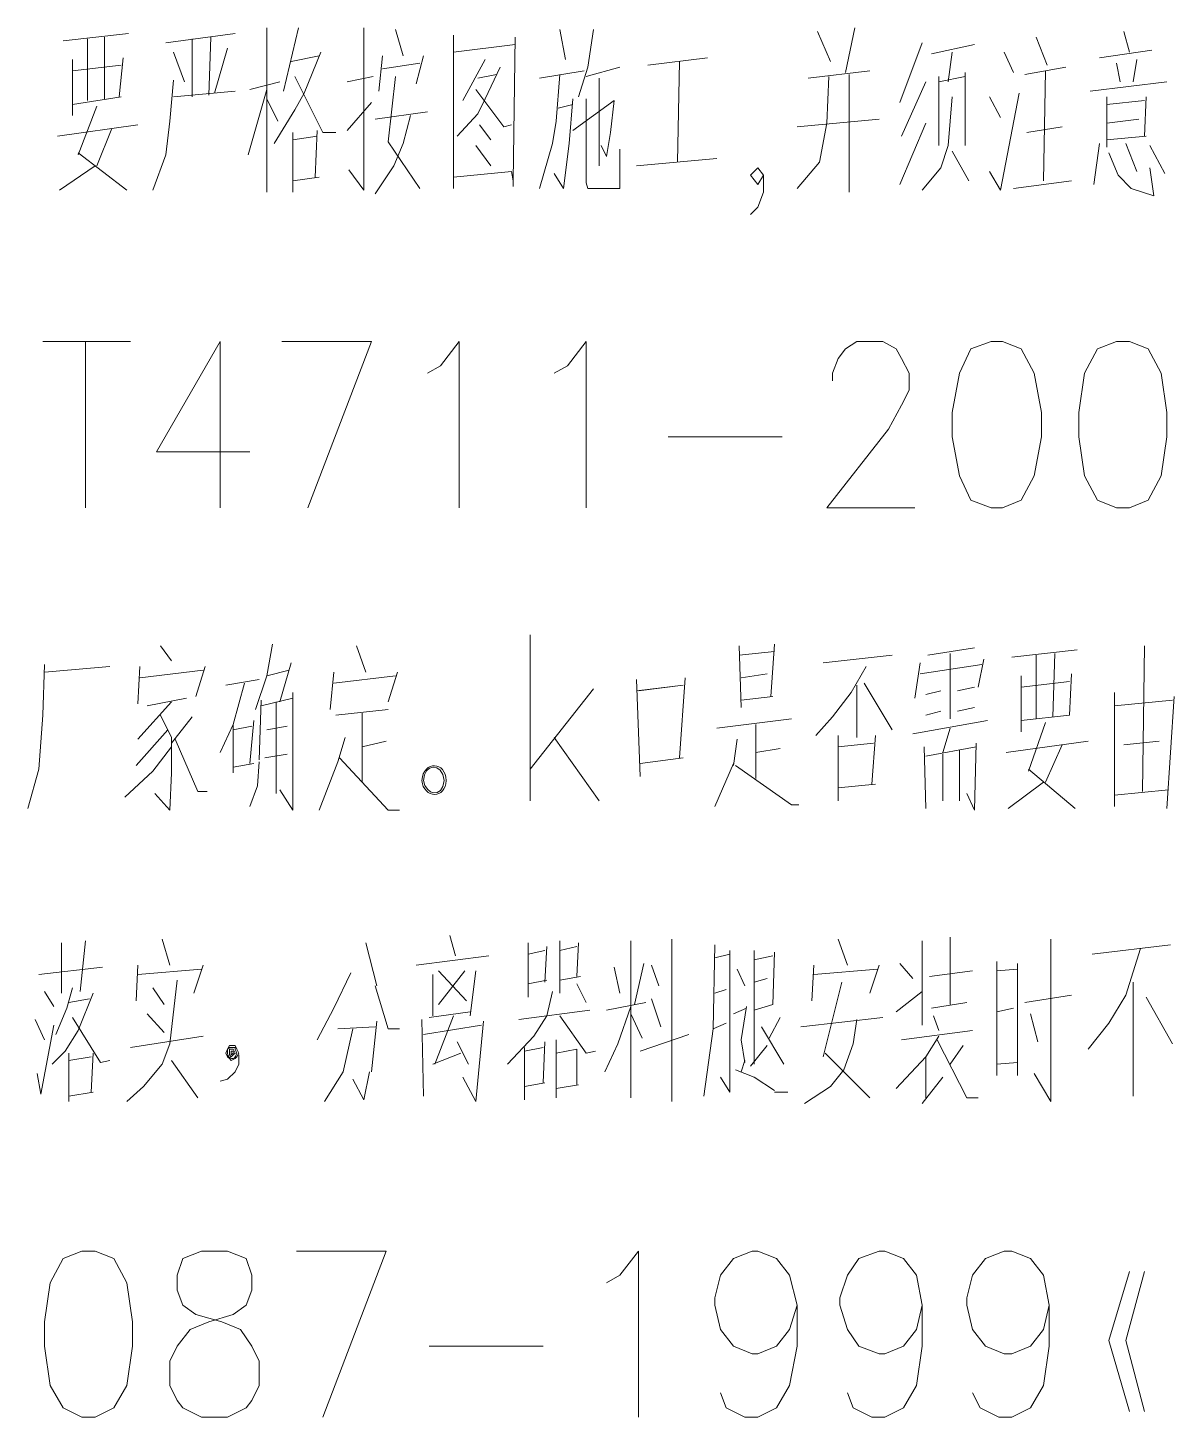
# Model space of a CAD drawing. Header units: millimetres. Extents: x 0 to 1648, y 27 to 2331.
# Drawn here: x 1000.6 to 1111.1, y 1693.9 to 1827.8 of the extents above; entities that cross this region are included whole.
import ezdxf

# ---------------------------------------------------------------- set-up
doc = ezdxf.new("R2010")
doc.units = ezdxf.units.MM
doc.layers.add('1', color=7, linetype='Continuous')

msp = doc.modelspace()

# ---------------------------------------------------------------- linework, layer by layer
at = {"layer": '1', "color": 0, "lineweight": 5}
for points in [[(1004.04, 1826.511732), (1010.34, 1827.231732)], [(1006.38, 1820.751732), (1006.38, 1826.691732)], [(1008, 1826.871732), (1008, 1820.931732)], [(1020.6, 1827.231732), (1013.94, 1826.331732)], [(1016.46, 1821.111732), (1016.46, 1826.691732)], [(1018.08, 1821.291732), (1018.26, 1826.871732)], [(1023.66, 1827.771732), (1023.66, 1812.111732)], [(1023.66, 1827.231732), (1023.66, 1811.931732)], [(1026.72, 1827.771732), (1025.28, 1821.651732)], [(1033.02, 1827.771732), (1033.02, 1812.111732), (1031.58, 1814.091732)], [(1036.08, 1827.591732), (1036.8, 1825.071732)], [(1041.66, 1827.051732), (1041.66, 1812.291732)], [(1041.66, 1826.871732), (1041.66, 1812.831732)], [(1047.6, 1826.871732), (1047.42, 1813.011732), (1047.42, 1812.471732)], [(1051.92, 1827.591732), (1052.46, 1824.711732)], [(1055.16, 1827.591732), (1054.62, 1823.991732), (1053.72, 1821.111732)], [(1076.76, 1827.411732), (1078.02, 1824.531732)], [(1080.36, 1827.771732), (1079.46, 1823.451732)], [(1097.82, 1826.871732), (1098.9, 1824.171732)], [(1106.28, 1827.411732), (1106.82, 1825.431732)], [(1014.66, 1825.431732), (1015.74, 1822.551732)], [(1019.88, 1825.791732), (1018.62, 1821.471732)], [(1028.88, 1825.431732), (1027.26, 1821.471732), (1026.36, 1819.851732), (1024.38, 1816.611732)], [(1047.6, 1826.151732), (1041.66, 1825.431732)], [(1086.84, 1826.331732), (1084.68, 1820.571732)], [(1087.74, 1825.251732), (1091.88, 1826.151732)], [(1089.72, 1825.431732), (1089.36, 1822.551732)], [(1094.76, 1825.431732), (1095.66, 1823.451732)], [(1103.94, 1824.891732), (1108.98, 1825.611732)], [(1004.94, 1824.711732), (1004.94, 1819.311732)], [(1004.94, 1823.631732), (1009.62, 1824.171732)], [(1009.8, 1824.891732), (1009.44, 1821.111732)], [(1026, 1824.531732), (1028.7, 1825.071732)], [(1034.82, 1825.071732), (1034.46, 1821.651732)], [(1034.82, 1823.811732), (1038.42, 1824.351732)], [(1038.78, 1825.071732), (1038.06, 1822.371732)], [(1044.72, 1824.711732), (1042.56, 1820.751732)], [(1044, 1819.491732), (1044.72, 1820.931732), (1046.16, 1823.991732)], [(1054.44, 1823.091732), (1057.68, 1823.991732)], [(1060.38, 1824.171732), (1066.14, 1824.891732)], [(1063.44, 1824.531732), (1063.26, 1814.811732)], [(1096.74, 1823.271732), (1100.7, 1823.991732)], [(1105.92, 1822.551732), (1105.56, 1824.351732)], [(1107.54, 1824.711732), (1107.18, 1822.551732)], [(1012.68, 1812.111732), (1013.94, 1815.531732), (1014.3, 1818.771732), (1014.66, 1822.731732)], [(1026.36, 1823.091732), (1029.06, 1817.691732)], [(1031.4, 1822.551732), (1033.92, 1823.091732)], [(1036.08, 1823.091732), (1035.36, 1816.791732), (1038.42, 1812.291732)], [(1044, 1822.911732), (1045.8, 1823.271732)], [(1049.94, 1822.911732), (1054.26, 1823.631732)], [(1051.92, 1823.271732), (1051.56, 1818.771732), (1051.2, 1816.611732), (1049.94, 1812.291732)], [(1055.7, 1822.911732), (1055.7, 1814.451732)], [(1077.84, 1823.091732), (1077.66, 1818.591732), (1076.94, 1814.811732), (1074.78, 1812.291732)], [(1075.86, 1822.911732), (1081.8, 1823.631732)], [(1079.82, 1823.271732), (1079.82, 1811.931732)], [(1088.46, 1823.091732), (1088.46, 1816.431732)], [(1088.46, 1822.551732), (1090.98, 1823.091732)], [(1090.98, 1823.451732), (1090.98, 1816.431732)], [(1098.72, 1823.631732), (1098.54, 1813.011732)], [(1014.66, 1821.111732), (1020.6, 1821.651732)], [(1023.66, 1821.831732), (1021.86, 1815.531732)], [(1022.04, 1821.831732), (1024.92, 1822.551732)], [(1043.82, 1821.831732), (1046.52, 1818.231732), (1047.24, 1818.411732)], [(1087.2, 1822.551732), (1084.86, 1817.331732)], [(1093.32, 1813.911732), (1094.4, 1812.111732), (1096.2, 1821.471732)], [(1103.04, 1821.651732), (1110.42, 1822.551732)], [(1009.62, 1821.111732), (1004.94, 1820.391732)], [(1007.28, 1820.211732), (1005.48, 1815.531732)], [(1023.66, 1820.931732), (1024.74, 1818.771732)], [(1031.4, 1817.871732), (1033.74, 1820.571732)], [(1053.18, 1820.931732), (1052.82, 1816.611732), (1052.28, 1812.291732), (1051.38, 1813.731732)], [(1051.74, 1820.031732), (1053.18, 1820.391732)], [(1053.18, 1817.871732), (1057.14, 1820.751732)], [(1054.44, 1820.931732), (1054.44, 1812.831732), (1054.62, 1812.291732), (1057.68, 1812.291732), (1057.68, 1816.071732)], [(1057.14, 1820.751732), (1056.78, 1817.691732), (1056.42, 1815.351732), (1055.88, 1816.431732)], [(1089.72, 1821.111732), (1089.36, 1816.431732), (1088.64, 1814.271732), (1086.84, 1812.111732)], [(1093.32, 1821.111732), (1094.4, 1819.131732)], [(1104.66, 1821.111732), (1104.66, 1816.251732)], [(1104.66, 1820.391732), (1108.26, 1820.751732)], [(1108.44, 1821.111732), (1108.26, 1817.331732)], [(1034.1, 1818.951732), (1039.14, 1819.671732)], [(1037.52, 1819.311732), (1036.8, 1816.611732), (1035.9, 1814.451732), (1034.1, 1811.751732)], [(1042.02, 1817.331732), (1044, 1819.491732)], [(1074.78, 1818.231732), (1082.7, 1818.951732)], [(1104.66, 1818.591732), (1107.72, 1818.951732)], [(1003.5, 1817.331732), (1011.24, 1818.411732)], [(1008.72, 1818.051732), (1007.28, 1814.451732)], [(1026.18, 1817.691732), (1026.18, 1811.931732)], [(1026.18, 1816.971732), (1028.52, 1817.331732)], [(1028.52, 1817.871732), (1028.34, 1813.371732)], [(1029.06, 1817.691732), (1030.32, 1817.691732)], [(1044.18, 1818.411732), (1045.26, 1816.971732)], [(1087.2, 1818.591732), (1084.68, 1812.651732)], [(1096.92, 1817.691732), (1100.34, 1818.231732)], [(1108.44, 1817.331732), (1104.66, 1816.971732)], [(1043.82, 1816.431732), (1045.26, 1814.451732)], [(1103.94, 1816.611732), (1103.4, 1812.651732)], [(1106.46, 1816.611732), (1107.54, 1813.911732)], [(1108.8, 1816.431732), (1110.24, 1813.731732)], [(1005.48, 1815.711732), (1010.16, 1812.111732)], [(1059.3, 1814.451732), (1067.04, 1815.171732)], [(1089.72, 1815.891732), (1091.34, 1813.011732)], [(1104.84, 1815.711732), (1105.74, 1813.551732), (1107, 1812.291732), (1109.16, 1811.571732), (1108.8, 1814.271732)], [(1007.1, 1814.451732), (1003.68, 1812.111732)], [(1026.18, 1813.011732), (1028.7, 1813.371732)], [(1041.66, 1813.371732), (1047.24, 1813.911732)], [(1047.42, 1813.011732), (1047.24, 1813.911732)], [(1071.54, 1813.551732), (1071, 1812.651732), (1070.28, 1813.551732), (1071, 1814.271732), (1071.54, 1813.551732), (1071.54, 1811.931732), (1071, 1810.491732), (1070.28, 1809.771732)], [(1101.24, 1813.011732), (1095.66, 1812.291732)], [(1002.06, 1797.531732), (1010.52, 1797.531732)], [(1006.2, 1797.531732), (1006.2, 1781.511732)], [(1019.16, 1797.531732), (1013.04, 1786.911732), (1022.04, 1786.911732)], [(1019.16, 1797.531732), (1019.16, 1781.511732)], [(1027.62, 1781.511732), (1033.74, 1797.531732), (1025.1, 1797.531732)], [(1039.14, 1794.471732), (1040.4, 1795.191732), (1042.2, 1797.531732), (1042.2, 1781.511732)], [(1051.38, 1794.471732), (1052.64, 1795.191732), (1054.44, 1797.531732), (1054.44, 1781.511732)], [(1078.2, 1793.751732), (1078.2, 1794.471732), (1078.74, 1795.911732), (1079.46, 1796.811732), (1080.54, 1797.531732), (1083.06, 1797.531732), (1084.32, 1796.811732), (1084.86, 1795.911732), (1085.58, 1794.471732), (1085.58, 1792.851732), (1084.86, 1791.411732), (1083.6, 1789.071732), (1077.66, 1781.511732), (1086.12, 1781.511732)], [(1093.5, 1797.531732), (1091.52, 1796.811732), (1090.44, 1794.471732), (1089.72, 1790.691732), (1089.72, 1788.351732), (1090.44, 1784.571732), (1091.52, 1782.231732), (1093.5, 1781.511732), (1094.58, 1781.511732), (1096.38, 1782.231732), (1097.64, 1784.571732), (1098.36, 1788.351732), (1098.36, 1790.691732), (1097.64, 1794.471732), (1096.38, 1796.811732), (1094.58, 1797.531732), (1093.5, 1797.531732)], [(1105.56, 1797.531732), (1103.76, 1796.811732), (1102.5, 1794.471732), (1101.96, 1790.691732), (1101.96, 1788.351732), (1102.5, 1784.571732), (1103.76, 1782.231732), (1105.56, 1781.511732), (1106.82, 1781.511732), (1108.62, 1782.231732), (1109.88, 1784.571732), (1110.42, 1788.351732), (1110.42, 1790.691732), (1109.88, 1794.471732), (1108.62, 1796.811732), (1106.82, 1797.531732), (1105.56, 1797.531732)], [(1062.36, 1788.351732), (1073.34, 1788.351732)], [(1049.04, 1769.271732), (1049.04, 1753.251732)], [(1013.4, 1768.191732), (1014.48, 1766.751732)], [(1024.2, 1768.371732), (1023.66, 1765.311732), (1022.58, 1762.071732)], [(1032.3, 1768.191732), (1033.2, 1765.671732)], [(1069.38, 1762.251732), (1069.2, 1768.191732)], [(1072.62, 1768.371732), (1072.26, 1763.331732)], [(1087.38, 1767.291732), (1091.88, 1768.011732)], [(1095.48, 1767.111732), (1101.78, 1767.831732)], [(1108.26, 1768.191732), (1108.08, 1754.151732)], [(1026, 1766.571732), (1024.92, 1762.791732)], [(1069.2, 1767.291732), (1072.62, 1767.651732)], [(1077.3, 1766.571732), (1083.96, 1767.291732)], [(1086.66, 1766.571732), (1086.12, 1763.151732)], [(1089.54, 1767.471732), (1089.54, 1761.171732)], [(1092.78, 1766.931732), (1092.24, 1764.231732)], [(1097.82, 1761.171732), (1097.82, 1767.291732)], [(1099.62, 1767.471732), (1099.44, 1761.351732)], [(1002.24, 1766.391732), (1002.06, 1761.531732), (1001.7, 1756.311732), (1000.62, 1752.531732)], [(1002.24, 1765.671732), (1008.54, 1766.211732)], [(1011.42, 1766.211732), (1011.24, 1762.611732)], [(1011.42, 1765.131732), (1017.54, 1765.851732)], [(1017.72, 1766.211732), (1016.82, 1763.331732)], [(1023.66, 1765.311732), (1025.82, 1765.851732)], [(1030.14, 1765.671732), (1029.78, 1762.071732)], [(1030.14, 1764.591732), (1036.08, 1765.311732)], [(1036.26, 1765.671732), (1035.36, 1762.791732)], [(1063.44, 1757.391732), (1063.98, 1765.131732)], [(1069.38, 1765.131732), (1071.9, 1765.491732)], [(1081.44, 1766.211732), (1080, 1763.691732), (1078.2, 1761.351732), (1076.58, 1759.551732)], [(1086.66, 1765.491732), (1092.6, 1766.391732)], [(1096.38, 1765.311732), (1096.38, 1759.911732)], [(1101.24, 1765.491732), (1101.06, 1761.531732)], [(1022.94, 1764.951732), (1019.7, 1764.411732)], [(1021.5, 1764.591732), (1020.42, 1760.631732)], [(1055.16, 1764.051732), (1049.04, 1756.311732)], [(1059.3, 1764.951732), (1059.66, 1755.591732)], [(1059.3, 1763.871732), (1063.8, 1764.411732)], [(1059.48, 1763.871732), (1063.8, 1764.411732)], [(1080.54, 1764.411732), (1080.54, 1759.371732)], [(1081.26, 1764.591732), (1083.96, 1760.091732)], [(1087.2, 1763.511732), (1088.64, 1763.871732)], [(1090.26, 1763.871732), (1091.88, 1764.231732)], [(1096.38, 1764.231732), (1101.06, 1764.771732)], [(1014.48, 1762.791732), (1011.24, 1759.191732)], [(1012.14, 1762.431732), (1015.92, 1763.151732)], [(1023.12, 1762.971732), (1022.94, 1757.211732)], [(1023.12, 1762.431732), (1026.18, 1763.151732)], [(1024.56, 1762.791732), (1024.56, 1753.971732)], [(1026.18, 1763.691732), (1026.18, 1752.351732), (1024.92, 1754.331732)], [(1072.44, 1763.331732), (1069.38, 1762.971732)], [(1105.38, 1763.691732), (1105.38, 1752.711732)], [(1105.38, 1762.431732), (1110.96, 1762.971732)], [(1111.14, 1763.331732), (1110.42, 1752.531732)], [(1013.4, 1761.531732), (1014.48, 1759.371732)], [(1014.48, 1758.831732), (1016.46, 1761.351732)], [(1030.32, 1761.531732), (1035.36, 1762.071732)], [(1032.84, 1761.711732), (1032.84, 1755.051732)], [(1067.04, 1760.271732), (1074.24, 1761.171732)], [(1087.2, 1761.531732), (1088.64, 1761.891732)], [(1090.26, 1761.891732), (1091.88, 1762.251732)], [(1101.06, 1761.531732), (1096.38, 1760.991732)], [(1014.12, 1760.091732), (1011.06, 1756.671732)], [(1020.42, 1760.631732), (1019.16, 1757.931732)], [(1020.42, 1760.631732), (1020.42, 1755.951732)], [(1020.42, 1760.091732), (1022.22, 1760.451732)], [(1022.4, 1760.991732), (1022.04, 1756.851732)], [(1025.64, 1760.451732), (1023.66, 1760.091732)], [(1070.82, 1760.631732), (1070.82, 1755.411732)], [(1085.94, 1759.731732), (1093.14, 1760.991732)], [(1089.54, 1760.271732), (1088.82, 1757.931732)], [(1098.72, 1760.811732), (1097.1, 1756.131732)], [(1014.48, 1758.471732), (1012.68, 1756.131732), (1009.98, 1753.611732)], [(1014.48, 1759.371732), (1014.48, 1755.951732), (1014.3, 1752.351732), (1012.86, 1753.971732)], [(1014.84, 1759.191732), (1017, 1754.151732), (1017.9, 1754.151732)], [(1031.22, 1759.371732), (1030.5, 1757.031732), (1028.7, 1752.351732)], [(1032.84, 1758.471732), (1035.18, 1759.011732)], [(1051.38, 1759.371732), (1055.7, 1753.251732)], [(1069.02, 1759.191732), (1068.66, 1756.671732)], [(1078.74, 1753.251732), (1078.74, 1759.551732)], [(1078.74, 1758.471732), (1082.16, 1758.831732)], [(1082.34, 1759.551732), (1081.98, 1754.871732)], [(1087.02, 1758.471732), (1087.2, 1752.531732)], [(1087.2, 1757.571732), (1092.06, 1758.471732)], [(1092.06, 1758.831732), (1091.88, 1752.351732), (1091.16, 1753.971732)], [(1094.94, 1757.931732), (1102.86, 1759.011732)], [(1100.34, 1758.651732), (1098.72, 1755.051732)], [(1106.28, 1758.651732), (1109.7, 1759.011732)], [(1022.94, 1757.031732), (1022.76, 1754.691732), (1022.04, 1752.711732)], [(1023.48, 1757.391732), (1025.64, 1757.751732)], [(1030.68, 1757.391732), (1035.36, 1752.351732), (1036.44, 1752.351732)], [(1059.66, 1756.851732), (1063.8, 1757.391732)], [(1070.82, 1757.931732), (1073.16, 1758.291732)], [(1088.82, 1757.751732), (1088.82, 1753.251732)], [(1090.44, 1758.111732), (1090.44, 1753.251732)], [(1022.4, 1756.851732), (1020.42, 1756.491732)], [(1066.86, 1752.711732), (1068.66, 1756.851732)], [(1068.84, 1756.671732), (1074.24, 1752.891732), (1074.96, 1752.891732)], [(1097.1, 1756.311732), (1101.6, 1752.531732)], [(1078.74, 1754.511732), (1082.34, 1754.871732)], [(1098.54, 1755.051732), (1095.12, 1752.531732)], [(1110.6, 1754.331732), (1105.38, 1753.791732)], [(1006.2, 1739.751732), (1005.66, 1734.891732)], [(1013.58, 1739.931732), (1014.3, 1737.411732)], [(1041.3, 1740.291732), (1041.84, 1738.311732)], [(1051.92, 1734.711732), (1051.92, 1739.751732)], [(1058.76, 1739.751732), (1058.76, 1724.631732)], [(1062.72, 1724.271732), (1062.72, 1739.931732)], [(1078.74, 1739.931732), (1079.64, 1737.411732)], [(1086.84, 1739.751732), (1086.84, 1731.651732)], [(1089.54, 1740.111732), (1089.54, 1733.631732)], [(1099.26, 1739.931732), (1099.26, 1724.271732), (1097.64, 1726.971732)], [(1003.86, 1739.571732), (1003.86, 1734.711732)], [(1033.2, 1739.571732), (1034.28, 1735.431732)], [(1038.06, 1737.411732), (1045.08, 1738.311732)], [(1048.86, 1739.571732), (1048.86, 1734.351732)], [(1048.86, 1738.491732), (1050.48, 1738.851732)], [(1050.66, 1739.211732), (1050.48, 1735.791732)], [(1051.92, 1738.851732), (1053.54, 1739.211732)], [(1053.72, 1739.571732), (1053.54, 1736.331732)], [(1066.86, 1739.391732), (1066.68, 1731.291732), (1065.78, 1724.811732)], [(1066.86, 1738.131732), (1068.3, 1738.491732)], [(1068.3, 1738.851732), (1068.3, 1725.171732)], [(1070.64, 1738.851732), (1070.64, 1727.871732)], [(1070.64, 1737.951732), (1072.44, 1738.311732)], [(1072.62, 1738.671732), (1072.44, 1733.631732)], [(1107.9, 1739.031732), (1106.46, 1734.531732), (1104.84, 1731.831732), (1102.86, 1729.311732)], [(1103.22, 1738.491732), (1110.78, 1739.391732)], [(1001.7, 1736.511732), (1007.82, 1737.231732)], [(1011.24, 1737.411732), (1011.06, 1733.991732)], [(1011.24, 1736.511732), (1017.36, 1737.051732)], [(1017.54, 1737.411732), (1016.64, 1734.711732)], [(1057.14, 1737.231732), (1057.68, 1734.711732)], [(1060.02, 1737.591732), (1059.12, 1733.631732)], [(1060.74, 1737.411732), (1061.46, 1735.431732)], [(1069.02, 1737.051732), (1069.74, 1735.431732)], [(1076.4, 1737.411732), (1076.22, 1733.991732)], [(1076.4, 1736.511732), (1082.52, 1737.051732)], [(1082.7, 1737.411732), (1081.8, 1734.711732)], [(1084.68, 1737.591732), (1085.94, 1736.151732)], [(1094.04, 1737.771732), (1094.04, 1726.791732)], [(1094.04, 1736.871732), (1096.02, 1737.051732)], [(1096.02, 1737.591732), (1096.02, 1726.791732)], [(1015.02, 1735.971732), (1014.3, 1729.851732), (1013.58, 1727.871732), (1011.78, 1725.711732), (1010.16, 1724.271732)], [(1031.76, 1736.691732), (1030.14, 1733.271732), (1028.52, 1730.211732)], [(1039.68, 1736.511732), (1039.68, 1732.551732)], [(1040.22, 1736.871732), (1042.92, 1733.991732)], [(1042.74, 1736.871732), (1040.22, 1733.631732)], [(1043.28, 1732.551732), (1043.82, 1736.871732)], [(1050.66, 1735.971732), (1048.86, 1735.611732)], [(1051.92, 1735.971732), (1053.9, 1736.331732)], [(1053.54, 1735.611732), (1054.44, 1733.811732)], [(1070.64, 1735.791732), (1071.9, 1736.151732)], [(1079.1, 1735.791732), (1077.3, 1728.591732)], [(1087.56, 1736.331732), (1091.7, 1736.871732)], [(1107.18, 1735.791732), (1107.18, 1724.811732)], [(1002.24, 1734.891732), (1003.14, 1733.451732)], [(1006.92, 1734.711732), (1005.48, 1731.111732), (1004.22, 1729.131732), (1002.96, 1727.871732)], [(1004.94, 1735.251732), (1004.4, 1733.271732), (1003.32, 1730.751732)], [(1012.68, 1735.251732), (1013.76, 1733.631732)], [(1034.1, 1735.431732), (1035.36, 1731.291732), (1036.44, 1731.291732)], [(1051.2, 1734.891732), (1050.66, 1732.551732), (1049.4, 1730.571732), (1046.88, 1727.871732)], [(1066.86, 1734.711732), (1067.94, 1735.071732)], [(1084.32, 1732.911732), (1086.84, 1734.891732)], [(1096.74, 1733.811732), (1101.24, 1734.531732)], [(1108.44, 1734.351732), (1110.96, 1729.851732)], [(1006.56, 1734.171732), (1004.58, 1733.811732)], [(1047.96, 1732.191732), (1054.8, 1733.091732)], [(1058.76, 1733.451732), (1057.5, 1729.851732), (1056.24, 1727.151732)], [(1056.42, 1733.091732), (1060.2, 1733.811732)], [(1060.74, 1734.171732), (1061.64, 1731.471732)], [(1068.66, 1732.731732), (1069.92, 1733.271732)], [(1069.92, 1733.451732), (1069.38, 1730.211732), (1069.74, 1728.051732)], [(1070.64, 1733.091732), (1072.44, 1733.631732)], [(1087.74, 1733.271732), (1091.16, 1733.811732)], [(1094.04, 1732.911732), (1095.66, 1733.271732)], [(1002.24, 1730.211732), (1001.34, 1732.191732)], [(1001.52, 1726.971732), (1001.88, 1724.991732), (1003.14, 1731.651732)], [(1004.94, 1732.371732), (1007.64, 1728.051732), (1008.54, 1728.231732)], [(1012.14, 1732.731732), (1013.76, 1730.931732)], [(1034.28, 1732.011732), (1033.74, 1727.151732)], [(1038.6, 1732.191732), (1038.78, 1724.811732)], [(1038.78, 1730.751732), (1044.36, 1731.651732)], [(1039.32, 1732.371732), (1043.28, 1732.911732)], [(1041.66, 1732.551732), (1039.86, 1727.871732)], [(1044.54, 1732.011732), (1043.82, 1724.271732), (1042.56, 1726.611732)], [(1051.92, 1732.551732), (1054.44, 1728.951732), (1055.34, 1729.131732)], [(1058.76, 1732.731732), (1059.84, 1730.391732)], [(1066.68, 1731.291732), (1067.94, 1731.831732)], [(1073.16, 1732.371732), (1072.08, 1730.391732)], [(1083.06, 1732.371732), (1075.14, 1731.471732)], [(1080.54, 1732.191732), (1080.18, 1729.851732), (1079.28, 1727.331732)], [(1087.92, 1732.551732), (1088.46, 1731.111732)], [(1097.28, 1732.731732), (1098, 1730.031732)], [(1010.52, 1729.491732), (1017.54, 1730.571732)], [(1031.94, 1731.291732), (1031.04, 1727.151732), (1029.24, 1724.271732)], [(1030.5, 1731.291732), (1034.1, 1731.471732)], [(1059.66, 1729.131732), (1064.34, 1730.751732)], [(1071.36, 1731.471732), (1073.52, 1727.871732)], [(1088.46, 1730.571732), (1087.2, 1728.591732), (1084.32, 1725.531732)], [(1084.86, 1730.211732), (1091.7, 1731.111732)], [(1004.58, 1724.271732), (1004.58, 1728.951732)], [(1006.74, 1725.171732), (1006.92, 1728.951732)], [(1019.7, 1728.951732), (1019.88, 1728.591732), (1020.06, 1728.411732), (1020.24, 1728.231732), (1020.6, 1728.411732), (1020.78, 1728.591732), (1020.96, 1728.951732), (1020.78, 1729.311732), (1020.6, 1729.671732), (1020.24, 1729.671732), (1020.06, 1729.671732), (1019.88, 1729.311732), (1019.7, 1728.951732)], [(1020.6, 1728.951732), (1020.42, 1729.311732), (1020.24, 1729.311732), (1020.06, 1729.311732), (1020.06, 1728.951732), (1020.06, 1728.771732), (1020.24, 1728.591732), (1020.42, 1728.771732), (1020.6, 1728.951732)], [(1020.42, 1728.951732), (1020.42, 1729.131732), (1020.24, 1729.131732), (1020.24, 1729.131732), (1020.24, 1728.951732), (1020.24, 1728.771732), (1020.42, 1728.951732), (1020.42, 1728.951732)], [(1039.68, 1727.871732), (1042.38, 1728.951732)], [(1042.02, 1730.031732), (1043.1, 1727.871732)], [(1048.5, 1729.131732), (1050.3, 1729.491732)], [(1048.5, 1729.491732), (1048.5, 1724.451732)], [(1050.48, 1730.031732), (1050.3, 1726.071732)], [(1051.56, 1724.631732), (1051.56, 1730.211732)], [(1053.54, 1725.891732), (1053.54, 1729.311732), (1051.56, 1728.951732)], [(1070.28, 1727.691732), (1071.9, 1729.671732)], [(1077.48, 1728.951732), (1081.8, 1724.631732)], [(1088.28, 1730.211732), (1091.16, 1724.631732), (1092.24, 1724.631732)], [(1090.8, 1729.671732), (1089.54, 1727.871732)], [(1004.58, 1728.231732), (1006.74, 1728.591732)], [(1014.48, 1728.231732), (1017, 1724.631732)], [(1020.96, 1728.771732), (1020.96, 1727.871732), (1020.6, 1727.151732), (1019.88, 1726.431732), (1019.16, 1726.251732)], [(1069.38, 1727.151732), (1069.74, 1728.231732)], [(1087.2, 1728.591732), (1087.2, 1724.631732)], [(1094.04, 1727.871732), (1096.02, 1728.051732)], [(1033.56, 1727.151732), (1033.02, 1724.451732), (1031.94, 1726.431732)], [(1068.3, 1725.171732), (1067.4, 1726.611732)], [(1068.84, 1727.331732), (1070.64, 1726.611732), (1072.62, 1725.351732)], [(1079.28, 1727.331732), (1078.02, 1725.711732), (1075.5, 1724.091732)], [(1086.84, 1724.091732), (1088.82, 1726.611732)], [(1004.58, 1724.811732), (1006.92, 1725.171732)], [(1048.5, 1725.711732), (1050.48, 1726.071732)], [(1051.56, 1725.531732), (1053.72, 1725.891732)], [(1072.62, 1725.171732), (1073.88, 1725.171732)], [(1005.84, 1709.871732), (1004.04, 1709.151732), (1002.78, 1706.811732), (1002.24, 1703.031732), (1002.24, 1700.691732), (1002.78, 1696.911732), (1004.04, 1694.751732), (1005.84, 1693.851732), (1007.1, 1693.851732), (1008.9, 1694.751732), (1010.16, 1696.911732), (1010.7, 1700.691732), (1010.7, 1703.031732), (1010.16, 1706.811732), (1008.9, 1709.151732), (1007.1, 1709.871732), (1005.84, 1709.871732)], [(1017.36, 1709.871732), (1015.56, 1709.151732), (1015.02, 1707.531732), (1015.02, 1706.091732), (1015.56, 1704.651732), (1016.82, 1703.751732), (1019.34, 1703.031732), (1021.14, 1702.311732), (1022.22, 1700.691732), (1022.94, 1699.251732), (1022.94, 1696.911732), (1022.22, 1695.471732), (1021.68, 1694.751732), (1019.88, 1693.851732), (1017.36, 1693.851732), (1015.56, 1694.751732), (1015.02, 1695.471732), (1014.3, 1696.911732), (1014.3, 1699.251732), (1015.02, 1700.691732), (1016.28, 1702.311732), (1018.08, 1703.031732), (1020.42, 1703.751732), (1021.68, 1704.651732), (1022.22, 1706.091732), (1022.22, 1707.531732), (1021.68, 1709.151732), (1019.88, 1709.871732), (1017.36, 1709.871732)], [(1029.06, 1693.851732), (1035.18, 1709.871732), (1026.54, 1709.871732)], [(1056.42, 1706.811732), (1057.68, 1707.531732), (1059.48, 1709.871732), (1059.48, 1693.851732)], [(1074.78, 1704.651732), (1074.06, 1702.311732), (1072.8, 1700.691732), (1071, 1699.971732), (1070.46, 1699.971732), (1068.66, 1700.691732), (1067.4, 1702.311732), (1066.86, 1704.651732), (1066.86, 1705.371732), (1067.4, 1707.531732), (1068.66, 1709.151732), (1070.46, 1709.871732), (1071, 1709.871732), (1072.8, 1709.151732), (1074.06, 1707.531732), (1074.78, 1704.651732), (1074.78, 1700.691732), (1074.06, 1696.911732), (1072.8, 1694.751732), (1071, 1693.851732), (1069.74, 1693.851732), (1067.94, 1694.751732), (1067.4, 1696.191732)], [(1086.84, 1704.651732), (1086.3, 1702.311732), (1085.04, 1700.691732), (1083.24, 1699.971732), (1082.7, 1699.971732), (1080.72, 1700.691732), (1079.64, 1702.311732), (1078.92, 1704.651732), (1078.92, 1705.371732), (1079.64, 1707.531732), (1080.72, 1709.151732), (1082.7, 1709.871732), (1083.24, 1709.871732), (1085.04, 1709.151732), (1086.3, 1707.531732), (1086.84, 1704.651732), (1086.84, 1700.691732), (1086.3, 1696.911732), (1085.04, 1694.751732), (1083.24, 1693.851732), (1081.98, 1693.851732), (1080.18, 1694.751732), (1079.64, 1696.191732)], [(1099.08, 1704.651732), (1098.54, 1702.311732), (1097.28, 1700.691732), (1095.48, 1699.971732), (1094.76, 1699.971732), (1092.96, 1700.691732), (1091.7, 1702.311732), (1091.16, 1704.651732), (1091.16, 1705.371732), (1091.7, 1707.531732), (1092.96, 1709.151732), (1094.76, 1709.871732), (1095.48, 1709.871732), (1097.28, 1709.151732), (1098.54, 1707.531732), (1099.08, 1704.651732), (1099.08, 1700.691732), (1098.54, 1696.911732), (1097.28, 1694.751732), (1095.48, 1693.851732), (1094.22, 1693.851732), (1092.42, 1694.751732), (1091.7, 1696.191732)], [(1106.82, 1694.391732), (1104.84, 1701.231732), (1106.82, 1707.891732)], [(1108.26, 1694.391732), (1106.46, 1701.231732), (1108.26, 1707.891732)], [(1039.32, 1700.691732), (1050.3, 1700.691732)]]:
    msp.add_lwpolyline(points, dxfattribs=at)
for points, knots in [([(1040.94, 1755.231732), (1040.94, 1757.031732), (1038.78, 1757.211732), (1038.6, 1755.231732), (1038.78, 1753.431732), (1040.94, 1753.431732), (1040.94, 1755.231732)], [0, 0, 0, 0, 1, 1, 1, 2, 2, 2, 2]), ([(1038.78, 1755.231732), (1038.96, 1753.791732), (1040.58, 1753.431732), (1040.76, 1755.231732), (1040.58, 1757.031732), (1038.78, 1756.851732), (1038.78, 1755.231732)], [0, 0, 0, 0, 1, 1, 1, 2, 2, 2, 2]), ([(1020.78, 1728.951732), (1020.78, 1728.951732), (1020.6, 1729.311732), (1020.6, 1729.311732), (1020.6, 1729.311732), (1020.6, 1729.491732), (1020.6, 1729.491732), (1020.6, 1729.491732), (1020.24, 1729.491732), (1020.24, 1729.491732), (1020.24, 1729.491732), (1020.06, 1729.491732), (1020.06, 1729.491732), (1020.06, 1729.491732), (1019.88, 1729.311732), (1019.88, 1729.311732), (1019.88, 1729.311732), (1019.88, 1728.951732), (1019.88, 1728.951732), (1019.88, 1728.411732), (1020.6, 1728.051732), (1020.78, 1728.951732)], [0, 0, 0, 0, 1, 1, 1, 2, 2, 2, 3, 3, 3, 4, 4, 4, 5, 5, 5, 6, 6, 6, 7, 7, 7, 7])]:
    msp.add_open_spline(points, degree=3, knots=knots, dxfattribs=at)

doc.saveas('drawing.dxf')
